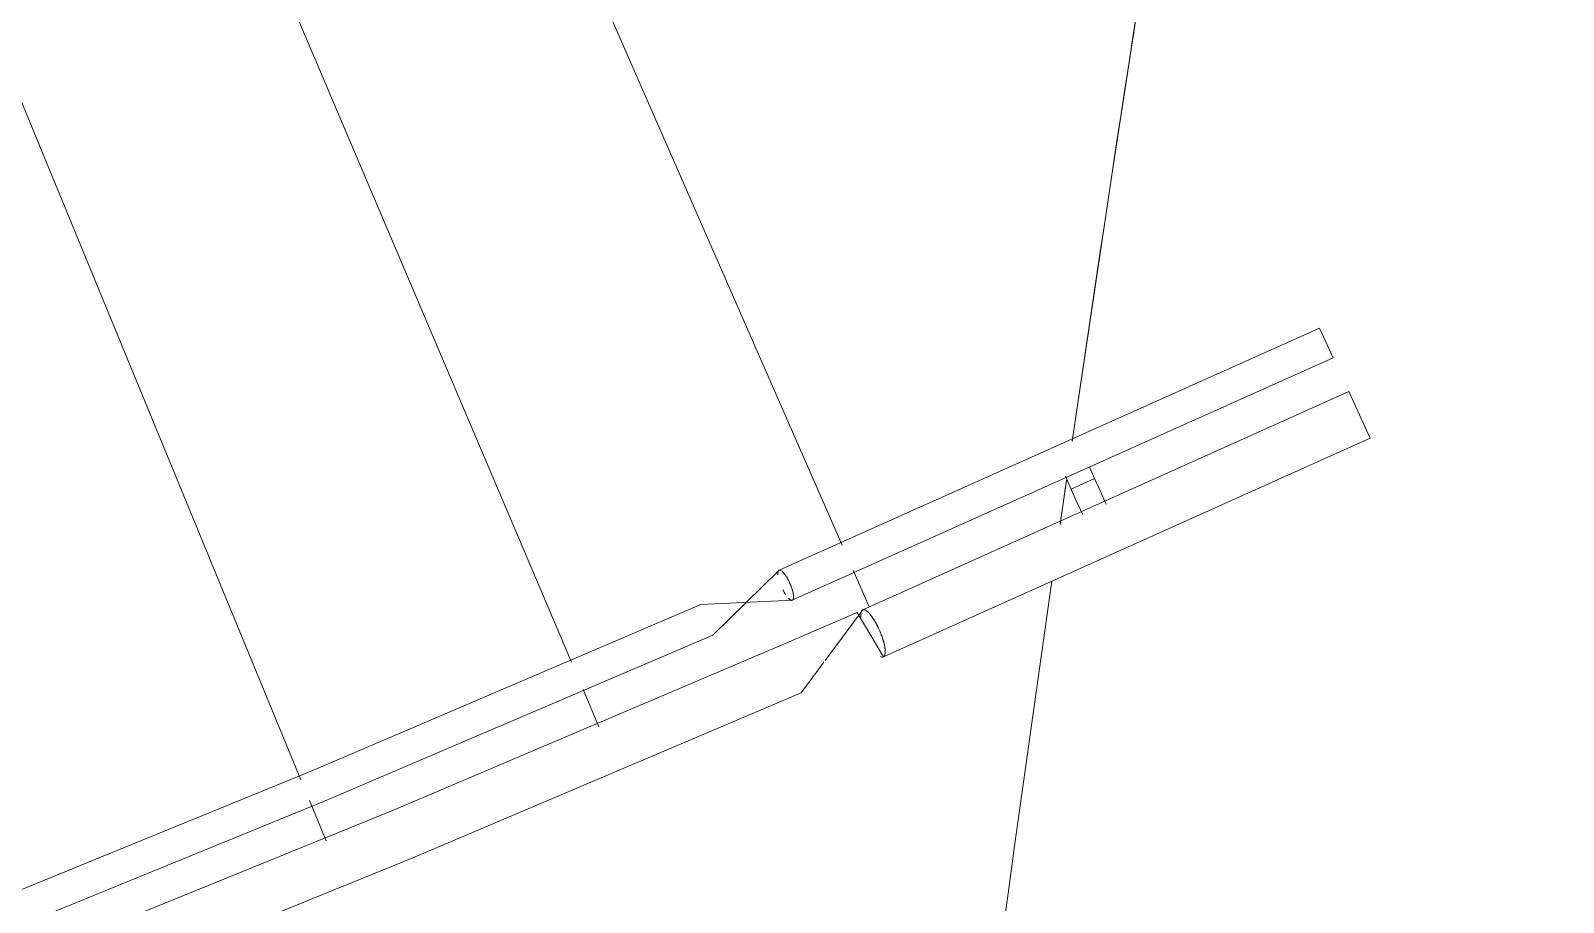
# Model space of a CAD drawing. Header units: millimetres. Extents: x 15878 to 679837, y -72324 to 391440.
# Drawn here: x 102414 to 103906, y 5112 to 5961 of the extents above; entities that cross this region are included whole.
import ezdxf

# ---------------------------------------------------------------- set-up
doc = ezdxf.new("R2010")
doc.units = ezdxf.units.MM
doc.layers.add('A-FLOR', color=192, linetype='Continuous', lineweight=5)
doc.layers.add('A-FLOR-HRAL', color=11, linetype='Continuous', lineweight=5)

# ---------------------------------------------------------------- blocks, each defined once
blk = doc.blocks.new('Railings 6 - Railings 6-15750741-1_F')
at = {"layer": 'A-FLOR-HRAL'}
for p, q in [((103669, 5671.2), (103142.8, 5435.5)), ((103669, 5671.2), (103682.4, 5642.2)), ((103669.9, 5669.3), (103669, 5671.2)), ((103155.6, 5406.2), (103682.4, 5642.2)), ((103682.4, 5642.2), (103682.2, 5642.7)), ((103697.5, 5609.5), (103224.2, 5396.8)), ((103697.5, 5609.5), (103718.4, 5564.1)), ((103697.9, 5608.7), (103697.5, 5609.5)), ((103244.3, 5351), (103718.4, 5564.1)), ((103718.4, 5564.1), (103718.1, 5564.9)), ((103427.1, 5514.5), (103421.5, 5527.1)), ((103427.1, 5514.5), (103449.9, 5524.8)), ((103445.2, 5535.4), (103449.9, 5524.8)), ((103449.9, 5524.8), (103454, 5515.6)), ((103431.2, 5505.4), (103427.1, 5514.5)), ((103454, 5515.6), (103461.1, 5499.9)), ((103438.2, 5490), (103431.2, 5505.4)), ((103187.5, 5347.4), (103224.2, 5396.8)), ((103244.3, 5351), (103218.7, 5394.4))]:
    blk.add_line(p, q, dxfattribs=at)
at = {"layer": 'A-FLOR-HRAL', "flags": 128}
for points in [[(101554.4, 4762.6), (101938.9, 4906.2), (102321.2, 5055.6), (102701, 5211), (103078.4, 5372.3), (103142.8, 5435.5)], [(101543.5, 4792.7), (101927.8, 4936.1), (102309.8, 5085.5), (102689.4, 5240.9), (103066.6, 5402.1), (103155.7, 5406.2)], [(101620.4, 4755.8), (102005.2, 4898.6), (102387.8, 5047.4), (102768.1, 5202.1), (103145.9, 5362.7), (103218.7, 5394.4)], [(101637.5, 4708.8), (102022.6, 4851.7), (102405.6, 5000.6), (102786.2, 5155.5), (103164.4, 5316.2), (103186.3, 5345.8)]]:
    blk.add_lwpolyline(points, dxfattribs=at)
at = {"layer": 'A-FLOR-HRAL'}
for points in [[(103141.7, 5431), (103141.6, 5432.3), (103141.7, 5434.3), (103142.3, 5435.3), (103142.8, 5435.5)], [(103146.3, 5416.5), (103146.8, 5415.7), (103147.6, 5414), (103148.5, 5412.6), (103149, 5411.9)], [(103151.6, 5408.4), (103152.4, 5407.5), (103154, 5406.2), (103155.2, 5406), (103155.7, 5406.2)], [(103222.4, 5389.8), (103222.3, 5390.8), (103222.3, 5392.6), (103222.6, 5394.7), (103223.2, 5396.1), (103223.8, 5396.7), (103224.2, 5396.8)], [(103244.3, 5351), (103243.5, 5350.7), (103242.6, 5350.9), (103241.5, 5351.4)], [(103241.5, 5351.4), (103242.1, 5351.1), (103243, 5350.8), (103243.9, 5350.9), (103244.3, 5351)]]:
    blk.add_open_spline(points, degree=3, dxfattribs=at)
for points, knots in [([(103142.8, 5435.5), (103142.2, 5435.2), (103141.7, 5434.2), (103141.6, 5432.1), (103141.7, 5431.2), (103141.7, 5431)], [-0.9996429, -0.9996429, -0.9996429, -0.9996429, -0.8611111, -0.7916667, -0.7777778, -0.7777778, -0.7777778, -0.7777778]), ([(103142.8, 5435.5), (103143.4, 5435.8), (103144.6, 5435.5), (103146.3, 5434), (103147.3, 5432.8), (103148.2, 5431.8), (103149, 5430.6), (103150.1, 5428.9), (103151.3, 5427), (103152.3, 5424.9), (103153.3, 5422.8), (103154.4, 5420.2), (103155.3, 5417.4), (103156.1, 5414.9), (103156.6, 5412.7), (103156.9, 5410), (103156.8, 5407.4), (103156.1, 5406.4), (103155.6, 5406.2)], [-1, -1, -1, -1, -0.861111, -0.791667, -0.756944, -0.722222, -0.6875, -0.652778, -0.583333, -0.548611, -0.513889, -0.444444, -0.388889, -0.333333, -0.277778, -0.222222, -0.111111, 0, 0, 0, 0]), ([(103155.7, 5406.2), (103156.3, 5406.5), (103156.8, 5407.5), (103156.9, 5409.8), (103156.7, 5411.4), (103156.5, 5412.7), (103156.3, 5414.1), (103155.8, 5416), (103155.1, 5418.2), (103154.3, 5420.3), (103153.4, 5422.5), (103152.3, 5425), (103150.9, 5427.7), (103149.5, 5429.9), (103148.2, 5431.8), (103146.4, 5433.9), (103144.5, 5435.5), (103143.3, 5435.7), (103142.8, 5435.5)], [-0.9996433, -0.9996433, -0.9996433, -0.9996433, -0.8611111, -0.7916667, -0.7569444, -0.7222222, -0.6875, -0.6527778, -0.5833333, -0.5486111, -0.5138889, -0.4444444, -0.3888889, -0.3333333, -0.2777778, -0.2222222, -0.1111111, 0, 0, 0, 0]), ([(103149, 5411.9), (103148.8, 5412.1), (103148.2, 5413.1), (103147.3, 5414.7), (103146.5, 5416.1), (103146.3, 5416.5)], [-0.6666667, -0.6666667, -0.6666667, -0.6666667, -0.6527778, -0.5833333, -0.5555556, -0.5555556, -0.5555556, -0.5555556]), ([(103155.6, 5406.2), (103155, 5406), (103153.9, 5406.2), (103152.3, 5407.6), (103151.7, 5408.3), (103151.6, 5408.4)], [-1, -1, -1, -1, -0.8611111, -0.7916667, -0.7777778, -0.7777778, -0.7777778, -0.7777778]), ([(103224.2, 5396.8), (103223.3, 5396.4), (103222.4, 5394.8), (103222.3, 5391.5), (103222.4, 5390.1), (103222.4, 5389.8)], [-0.9999622, -0.9999622, -0.9999622, -0.9999622, -0.8611111, -0.7916667, -0.7777778, -0.7777778, -0.7777778, -0.7777778]), ([(103224.2, 5396.8), (103225.2, 5397.2), (103226.9, 5396.8), (103229.7, 5394.4), (103231.3, 5392.6), (103232.6, 5391), (103233.9, 5389.2), (103235.6, 5386.6), (103237.4, 5383.5), (103239, 5380.3), (103240.2, 5377.8), (103241.3, 5375.2), (103242.3, 5372.8), (103243.1, 5370.6), (103243.7, 5368.6), (103244.3, 5366.6), (103244.9, 5364.7), (103245.3, 5362.9), (103245.8, 5360.6), (103246.1, 5358), (103246.2, 5355.3), (103245.9, 5353.2), (103245.3, 5351.8), (103244.6, 5351.2), (103244.3, 5351)], [-1, -1, -1, -1, -0.861111, -0.791667, -0.756944, -0.722222, -0.6875, -0.652778, -0.583333, -0.548611, -0.513889, -0.479167, -0.444444, -0.416667, -0.388889, -0.361111, -0.333333, -0.305556, -0.277778, -0.222222, -0.166667, -0.111111, -0.055556, 0, 0, 0, 0]), ([(103238.8, 5380.8), (103238.5, 5381.4), (103237.8, 5382.7), (103236.8, 5384.5), (103235.7, 5386.3), (103234.7, 5388), (103233.6, 5389.5), (103232.2, 5391.5), (103230.6, 5393.5), (103228.7, 5395.3), (103226.9, 5396.6), (103225.4, 5397.1), (103224.6, 5397), (103224.2, 5396.8)], [-0.4443427, -0.4443427, -0.4443427, -0.4443427, -0.4166667, -0.3888889, -0.3611111, -0.3333333, -0.3055556, -0.2777778, -0.2222222, -0.1666667, -0.1111111, -0.0555556, 0, 0, 0, 0]), ([(103242.3, 5372.7), (103242.3, 5372.8), (103241.9, 5373.8), (103241.1, 5375.7), (103240, 5378.3), (103239.2, 5379.9), (103238.8, 5380.8)], [-0.5554703, -0.5554703, -0.5554703, -0.5554703, -0.5486111, -0.5138889, -0.4791667, -0.4444444, -0.4444444, -0.4444444, -0.4444444]), ([(103244.8, 5364.7), (103244.8, 5365), (103244.3, 5366.9), (103243.4, 5369.6), (103242.6, 5372), (103242.3, 5372.6)], [-0.6666406, -0.6666406, -0.6666406, -0.6666406, -0.6527778, -0.5833333, -0.5555556, -0.5555556, -0.5555556, -0.5555556]), ([(103244.3, 5351), (103245.2, 5351.5), (103246.1, 5353.1), (103246.2, 5356.4), (103246.1, 5357.8), (103246.1, 5358)], [-0.9999623, -0.9999623, -0.9999623, -0.9999623, -0.8611111, -0.7916667, -0.7777778, -0.7777778, -0.7777778, -0.7777778]), ([(103246.1, 5358), (103246, 5358.4), (103245.9, 5359.4), (103245.6, 5361.2), (103245.3, 5363.1), (103245, 5364.3), (103244.8, 5364.7)], [-0.7776653, -0.7776653, -0.7776653, -0.7776653, -0.7569444, -0.7222222, -0.6875, -0.6666667, -0.6666667, -0.6666667, -0.6666667])]:
    blk.add_open_spline(points, degree=3, knots=knots, dxfattribs=at)

msp = doc.modelspace()

# ---------------------------------------------------------------- linework, layer by layer
at = {"layer": 'A-FLOR'}
for p, q in [((103204.2, 5459.9), (102669.7, 6680.8)), ((102940.7, 5345.8), (102415.6, 6581.5)), ((102677.2, 5231.3), (102166.1, 6471.5)), ((103416.4, 5479.9), (103422.7, 5523.6)), ((103416.5, 5480.2), (103422.6, 5522.9)), ((103230.6, 5399.7), (103214.9, 5435.6)), ((102967.3, 5283.1), (102951.9, 5319.3)), ((102701.7, 5172), (102685.5, 5211.3))]:
    msp.add_line(p, q, dxfattribs=at)
for start, end in [(134.36673, 171.6864), (169.81653, 171.68676), (171.83723, 179.00588)]:
    msp.add_arc((155209.6, -2005.5), 52331.3, start, end, dxfattribs=at)
at = {"layer": 'A-FLOR', "color": 253}
msp.add_open_spline([(96344.2, 4955.8), (96363.4, 5228.2), (96422.9, 6006.5), (96474.7, 6683.8), (96536.1, 7433.3), (96632.7, 8535.2), (96709.3, 9262.6), (96793.3, 9945.2), (96869.9, 10428.7), (96983.5, 11144.8), (97158.4, 11967.1), (97263.8, 12462.2), (97366.7, 12846.1), (97600.6, 13718.3), (97871.6, 14604.1), (98220, 15656.1), (98393.4, 16189.3), (99090.6, 18103.7), (99821.1, 20005.7), (100219.1, 20990.3), (100696.9, 22115.4), (101075.7, 22965.8), (101324.5, 23514.1), (101542, 23980.3), (101787.4, 24506.3), (102046.2, 25036.6), (102281.7, 25498.7), (102739.9, 26397.5), (103051.3, 26982.9), (103277.8, 27391.3), (103534.7, 27854.6), (104099.2, 28831.9), (104705.7, 29824.7), (105214.7, 30626), (105396.2, 30905.4), (105678.8, 31330.9), (106106.1, 31953.1), (106610.7, 32673.4), (106889.4, 33056.9), (107294.6, 33606.4), (107669.6, 34094.8), (108084.1, 34625.2), (108384.3, 34998.9), (108572.1, 35230.7), (108883.6, 35607.2), (109336.8, 36137.4), (109510.5, 36332.7), (109662.8, 36505.2), (109880.1, 36742.5), (110080.1, 36961), (110293.3, 37185.3), (110502.2, 37401.5), (110857.2, 37756.3), (111355, 38240.5), (111771.3, 38639.5), (112018.5, 38878.1), (112335.1, 39194.7), (112542.5, 39407.3), (112814.2, 39698.6), (113004.6, 39913.6), (113150.8, 40081.6), (113200.6, 40143.1), (113407.6, 40398.7), (113554.8, 40593.9), (113669.5, 40751.7), (113835.4, 40997.6), (113977.7, 41225.2), (114088.3, 41416.7), (114174.6, 41572.4), (114282, 41787.6), (114379.3, 41996.1), (114442.8, 42145.6), (114541.5, 42416.5), (114601.3, 42612.1), (114644.6, 42773.6), (114675.1, 42895.7), (114712.3, 43087), (114732.3, 43229.3), (114758.3, 43460.1), (114771.1, 43704), (114771.1, 43887.1), (114758.5, 44252.1), (114729.6, 44526.8), (114699.1, 44775.8), (114650.1, 45054.2), (114594.1, 45342.6), (114508.4, 45746), (114293.8, 46547.5), (114131.8, 47077.7), (113870.8, 47881.5), (113711.7, 48343.9), (113514.1, 48952.2), (113319.2, 49565.4), (113107.2, 50229.3), (112893.7, 50910.9), (112732.1, 51423.6), (112605.7, 51823.7), (112490.3, 52186.6), (112198.3, 53117), (112074.7, 53506.3), (111938.1, 53934.2), (111803.4, 54349), (111715.9, 54618.4), (111562.6, 55064), (111277.3, 55848.2), (111184.2, 56091), (110994.8, 56560), (110770.5, 57041.1), (110610.8, 57341.6)], degree=3, knots=[-188.381065, -188.381065, -188.381065, -188.381065, -186.510019, -184.068686, -181.285656, -178.450787, -175.686299, -173.59668, -171.514172, -169.264056, -166.995846, -165.08619, -163.108389, -160.670643, -157.454768, -154.613653, -150.556182, -145.481425, -139.857851, -135.126592, -131.606639, -128.590165, -126.3486, -124.49083, -122.646284, -120.797116, -118.478861, -116.080736, -113.73908, -111.922024, -109.595282, -106.506213, -102.957809, -100.280123, -98.316939, -96.566761, -94.218526, -91.910478, -89.68123, -87.740781, -85.582316, -83.646486, -82.058071, -80.671684, -79.046547, -77.461894, -76.160251, -75.270006, -74.341551, -73.326294, -72.334157, -71.116866, -69.478015, -67.53695, -65.769305, -64.271796, -63.080401, -61.829013, -60.753383, -59.759084, -59.11429, -58.423778, -57.709416, -56.868094, -56.062186, -55.230066, -54.369402, -53.638497, -52.938153, -52.228048, -51.535056, -50.789737, -50.072364, -49.349764, -48.805109, -48.270928, -47.762544, -47.137584, -46.458665, -45.736541, -44.86891, -43.966285, -42.989509, -42.102979, -41.197186, -40.114602, -38.433206, -36.466535, -34.02607, -31.958603, -29.797912, -27.85797, -25.690428, -23.441085, -21.307789, -19.477986, -18.01326, -16.069469, -14.137935, -12.13146, -10.715054, -9.435725, -8.132416, -6.392924, -4.678867, -2.926895, -1.507379, 0, 0, 0, 0], dxfattribs=at)

# ---------------------------------------------------------------- block references
at = {"layer": 'A-FLOR-HRAL'}
msp.add_blockref('Railings 6 - Railings 6-15750741-1_F', (0, 0), dxfattribs=at)

doc.saveas('drawing.dxf')
